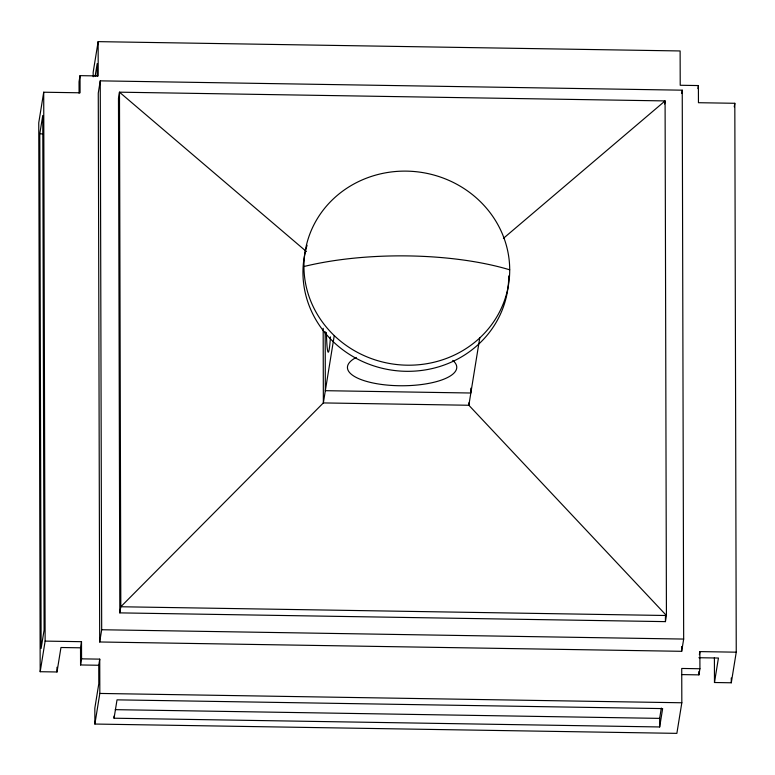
<?xml version="1.0" encoding="UTF-8"?>
<svg xmlns="http://www.w3.org/2000/svg" width="775" height="775" viewBox="0 0 775 775"><rect width="100%" height="100%" fill="white"/><g stroke="black" fill="none" stroke-linecap="round" stroke-linejoin="round"><path stroke-width="1.16" d="M714.405 657.597L714.472 682.513L731.29 682.785L736.25 652.182L734.816 103.288L698.449 102.707L698.401 85.56L680.217 85.26L680.121 50.956L98.134 41.637L98.222 75.94L80.038 75.65L80.077 92.797L43.71 92.215L38.75 122.818L40.184 671.712L57.001 671.973L60.963 647.503L80.523 647.813L81.511 641.69L45.134 641.109L40.184 671.712M39.787 133.852L42.761 115.494L44.098 630.075L41.123 648.433L39.787 133.852L43.197 133.901M80.038 75.65L79.04 81.772L79.079 93.203M98.134 41.637L93.174 72.23L93.194 76.764M95.102 76.444L97.185 63.618L97.214 76.299M100.246 80.852L98.27 93.097L99.694 641.981L681.69 651.31L683.666 639.065L682.242 90.181L100.246 80.852L101.68 629.746L99.694 641.981M81.559 658.847L99.742 659.137L98.754 665.26L80.561 664.96L81.559 658.847L81.511 641.69M736.25 652.182L699.873 651.601L699.922 668.748L681.729 668.457L681.826 702.77L676.866 733.363L94.879 724.044L99.83 693.441L99.742 659.137M119.825 612.88L120.813 606.757L119.476 92.177L665.086 100.915L666.432 615.505L665.434 621.627L119.825 612.88L118.478 98.299L119.476 92.177L306.425 251.565M114.051 718.212L117.025 699.854L662.644 708.592L659.67 726.96L114.051 718.212L114.051 716.071M334.257 335.604A103.036 96.885 9.2 0 0 506.269 294.868A103.036 96.885 9.2 0 0 379.953 174.007A103.036 96.885 9.2 0 0 334.257 335.604L323.359 402.923L120.813 606.757L666.432 615.505L468.856 405.257L468.846 402.845M479.754 337.939L468.856 405.257L323.359 402.923L323.165 328.3M664.592 103.976L665.086 100.915L503.401 238.361M681.7 93.513L682.242 90.181M697.907 88.612L698.401 85.56M734.245 106.824L734.816 103.288M659.67 726.96L659.651 718.377L661.317 708.05M699.379 654.662L699.873 651.601M681.874 674.599L698.934 674.87L699.922 668.748M714.472 682.513L718.435 658.033L698.885 657.723M101.68 629.746L683.666 639.065M99.83 693.441L681.826 702.77M115.242 709.658L659.651 718.377M731.28 677.951L731.29 682.785M698.924 671.441L698.934 674.87M681.68 646.476L681.69 651.31M665.425 616.784L665.434 621.627M470.822 388.198L470.832 393.012L325.335 390.687L325.18 331.7M98.754 665.26L98.803 683.695L94.831 708.176L94.879 724.044M80.523 647.813L80.561 664.96M56.992 667.236L57.001 671.973M43.71 92.215L45.134 641.109M508.72 275.929A103.036 96.885 9.2 0 1 391.394 370.082A103.036 96.885 9.2 0 1 307.074 245.278M452.755 360.404A54.647 18.377 -0.1 0 1 396.703 385.679A54.647 18.377 -0.1 0 1 356.287 357.43M330.47 336.883A54.647 2.848 -89.1 0 1 326.372 332.436M303.945 266.513A163.932 55.141 -0.1 0 1 509.708 269.807"/></g></svg>
